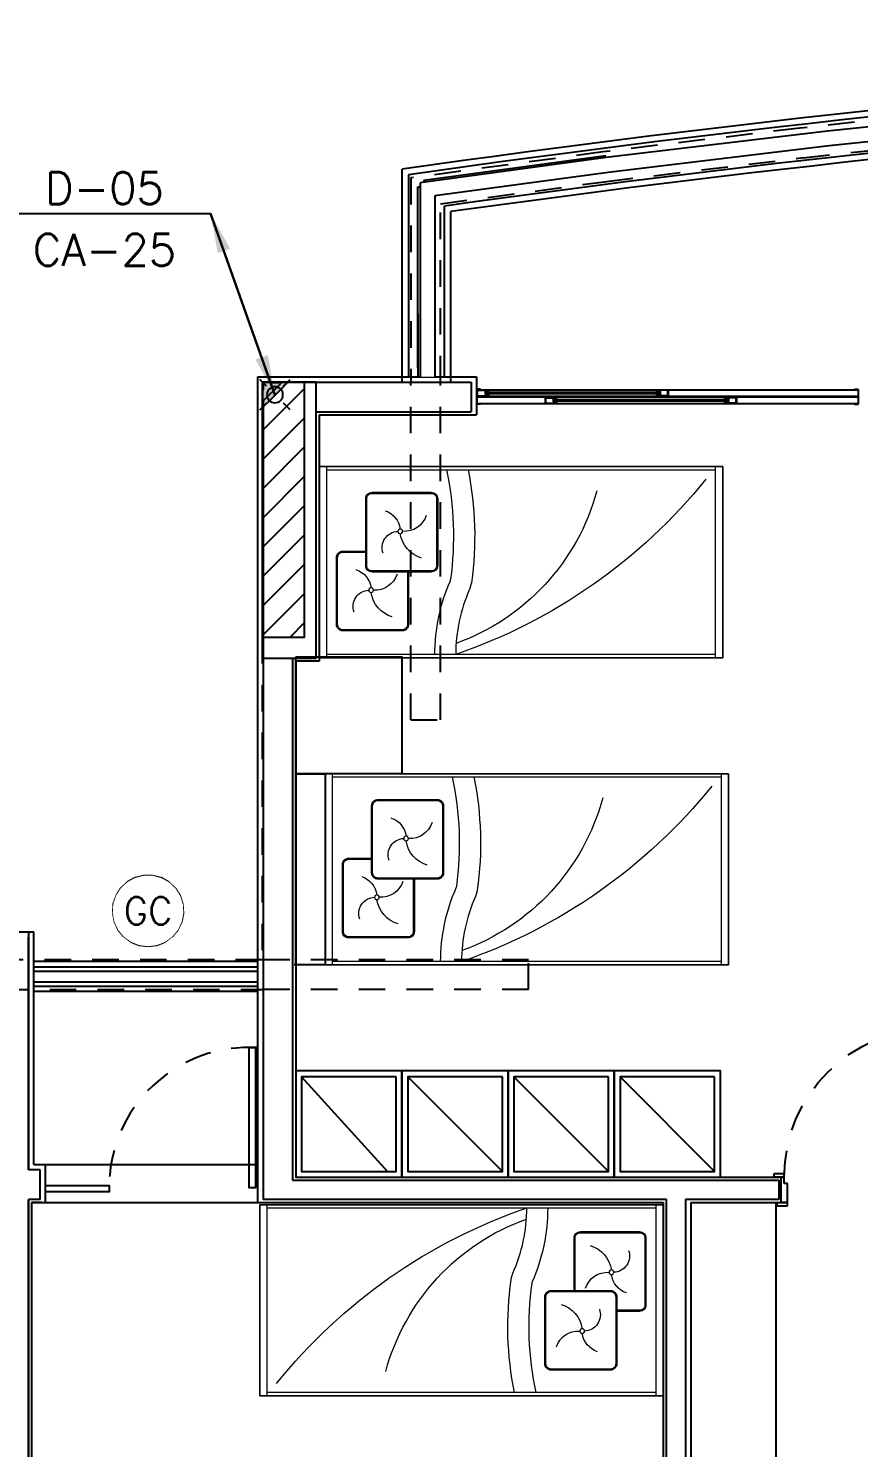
# Model space of a CAD drawing. Header units: millimetres. Extents: x 188.6 to 263.2, y 40.1 to 120.1.
# Drawn here: x 223.55 to 227.46, y 113.04 to 119.72 of the extents above; entities that cross this region are included whole.
import ezdxf
from ezdxf.enums import TextEntityAlignment as Align

# ---------------------------------------------------------------- set-up
doc = ezdxf.new("R2010")
doc.units = ezdxf.units.MM
doc.set_wipeout_variables(frame=1)
doc.linetypes.add('_XREF_APTOS 605 E 606_R01$0$XREF-TIPO$0$HIDDEN2', pattern=[0.1875, 0.125, -0.0625])
doc.linetypes.add('HIDDEN2', pattern=[0.1875, 0.125, -0.0625])
for name, color, linetype in [('_XREF_APTOS 1003 E 1004$0$A-MC-ALVENARIA', 7, 'Continuous'), ('_XREF_APTOS 1003 E 1004$0$V-MC-VISTA2', 1, 'Continuous'), ('ARQ', 8, 'Continuous'), ('ARQ-BASE', 8, 'Continuous'), ('ESTR-PILARES', 11, 'Continuous'), ('ESTR-VIGAS', 11, 'HIDDEN2'), ('ESTRUTURA', 7, 'Continuous'), ('INC-TEXTO', 7, 'Continuous'), ('SPDA-COL', 7, 'Continuous'), ('SPDA-D', 164, 'Continuous')]:
    doc.layers.add(name, color=color, linetype=linetype)
doc.layers.add('_XREF_APTOS 1003 E 1004$0$R-MC-REBOCO', color=1, linetype='Continuous', lineweight=5)
doc.layers.add('_XREF_APTOS 605 E 606_R01$0$L-MC-LAYOUT', color=8, linetype='Continuous', lineweight=5)
doc.styles.add('60-75', font='romans.shx', dxfattribs={"height": 0.12})
doc.styles.add('ROMANS', font='ROMANS.SHX', dxfattribs={"height": 0.15})
doc.dimstyles.new('IND75', dxfattribs={"dimtxt": 0.15, "dimasz": 0.1875, "dimexe": 0.15, "dimexo": 0, "dimgap": 0.1, "dimtad": 1, "dimzin": 10, "dimdsep": 46, "dimtxsty": '60-75', "dimcen": 0, "dimclrd": 256, "dimclre": 1, "dimclrt": 256, "dimadec": 0, "dimazin": 0, "dimtfac": 1, "dimtix": 1, "dimtmove": 2, "dimatfit": 3, "dimfxl": 0.15, "dimtolj": 1, "dimtzin": 6, "dimarcsym": 0})

# ---------------------------------------------------------------- blocks, each defined once
blk = doc.blocks.new('_XREF_APTOS 605 E 606_R01$0$XREF-TIPO$0$PORTA 70')
at = {"layer": 'ARQ-BASE'}
for p, q in [((36.2665, 23.8835), (36.2815, 23.8835)), ((36.2665, 23.8335), (36.2665, 23.8835)), ((36.2815, 23.8335), (36.2815, 23.8835)), ((36.4015, 23.8685), (36.4165, 23.8685)), ((36.4015, 23.8685), (36.4015, 23.8185)), ((36.4165, 23.8685), (36.4165, 23.8185)), ((36.2815, 23.8335), (36.2665, 23.8335)), ((36.2815, 23.8485), (36.2815, 23.8335)), ((36.4015, 23.8485), (36.2815, 23.8485)), ((36.3115, 23.8335), (36.2815, 23.8335)), ((36.3115, 23.8185), (36.3115, 23.8335)), ((36.4015, 23.8185), (36.3115, 23.8185)), ((36.4015, 23.8185), (36.4015, 23.8485)), ((36.4165, 23.8185), (36.4015, 23.8185)), ((36.2665, 23.0835), (36.2665, 23.1335)), ((36.2815, 23.1335), (36.3115, 23.1335)), ((36.2815, 23.0835), (36.2815, 23.1335)), ((36.3115, 23.1485), (36.4015, 23.1485)), ((36.3115, 23.1335), (36.3115, 23.1485)), ((36.4015, 23.1485), (36.4165, 23.1485)), ((36.4015, 23.1185), (36.4015, 23.1485)), ((36.4015, 23.1485), (36.4015, 23.0985)), ((36.4165, 23.1485), (36.4165, 23.0985)), ((36.2815, 23.0835), (36.2665, 23.0835)), ((36.2815, 23.1185), (36.4015, 23.1185)), ((36.4165, 23.0985), (36.4015, 23.0985))]:
    blk.add_line(p, q, dxfattribs=at)
blk.add_lwpolyline([(36.2815, 23.1635), (36.2815, 23.1335), (35.5815, 23.1335), (35.5815, 23.1635)], close=True, dxfattribs=at)
at = {"layer": 'ARQ-BASE', "color": 8, "linetype": '_XREF_APTOS 605 E 606_R01$0$XREF-TIPO$0$HIDDEN2'}
blk.add_arc((36.2815, 23.1335), 0.7, 90, 180, dxfattribs=at)
blk = doc.blocks.new('_XREF_APTOS 605 E 606_R01$0$XREF-TIPO$0$A$C587E159E')
at = {"layer": '_XREF_APTOS 605 E 606_R01$0$L-MC-LAYOUT', "color": 252}
for p, q in [((0.0011, 0.0023), (0.0011, 0.9023)), ((0.0011, 0.9023), (1.9011, 0.9023)), ((0.0361, 0.9023), (0.0361, 0.0023)), ((1.8661, 0.8873), (0.0361, 0.8873)), ((1.8661, 0.0023), (1.8661, 0.9023)), ((1.9011, 0.9023), (1.9011, 0.0053)), ((1.8981, 0.0023), (0.0011, 0.0023)), ((0.0361, 0.0173), (1.8661, 0.0173)), ((1.9011, 0.0023), (1.8611, 0.0023))]:
    blk.add_line(p, q, dxfattribs=at)
blk.add_lwpolyline([(0.0011, 0.0023), (1.9011, 0.0023), (1.9011, 0.9023), (0.0011, 0.9023)], close=True, dxfattribs=at)
for points in [[(0.5999, 0.0173, 0.086878), (0.6191, 0.5331, 0.069779), (0.6169, 0.5411, -0.103427), (0.5436, 0.8873)], [(0.7021, 0.0173, 0.083892), (0.7179, 0.549, 0.035426), (0.717, 0.5532), (0.7105, 0.576, 0.034421), (0.7091, 0.5799, -0.103963), (0.6436, 0.8875)], [(0.4214, 0.4988), (0.4214, 0.7457, 0.414214), (0.3914, 0.7757), (0.1124, 0.7757, 0.414214), (0.0824, 0.7457), (0.0824, 0.4301, 0.414214), (0.1124, 0.4001), (0.2198, 0.4001)], [(0.4164, 0.4988), (0.4164, 0.7457, 0.414214), (0.3914, 0.7707), (0.1124, 0.7707, 0.414214), (0.0874, 0.7457), (0.0874, 0.4301, 0.414214), (0.1124, 0.4051), (0.2198, 0.4051)]]:
    blk.add_lwpolyline(points, format="xyb", dxfattribs=at)
for points in [[(0.2198, 0.4688), (0.2198, 0.1532, 0.414214), (0.2498, 0.1232), (0.5288, 0.1232, 0.414214), (0.5588, 0.1532), (0.5588, 0.4688, 0.414214), (0.5288, 0.4988), (0.2498, 0.4988, 0.414214)], [(0.2248, 0.4688), (0.2248, 0.1532, 0.414214), (0.2498, 0.1282), (0.5288, 0.1282, 0.414214), (0.5538, 0.1532), (0.5538, 0.4688, 0.414214), (0.5288, 0.4938), (0.2498, 0.4938, 0.414214)]]:
    blk.add_lwpolyline(points, format="xyb", close=True, dxfattribs=at)
for centre in [(0.2451, 0.5841), (0.3825, 0.3072)]:
    blk.add_circle(centre, 0.0111, dxfattribs=at)
for centre, radius, start, end in [((-0.1995, -1.569), 2.5969, 38.8764, 71.05656), ((0.2897, -0.1587), 1.0552, 15.11215, 70.29448), ((0.2369, 0.6609), 0.0769, 159.85374, 267.85581), ((0.3856, 0.5737), 0.1421, 106.57026, 171.28862), ((0.1405, 0.5872), 0.1056, 288.42699, 352.29432), ((0.2642, 0.4762), 0.1082, 17.75439, 94.23379), ((0.3743, 0.384), 0.0769, 159.85374, 267.85581), ((0.523, 0.2968), 0.1421, 106.57026, 171.28862), ((0.2779, 0.3103), 0.1056, 288.42699, 352.29432), ((0.4016, 0.1993), 0.1082, 17.75439, 94.23379), ((1.8981, 0.0053), 0.003, 270, 0)]:
    blk.add_arc(centre, radius, start, end, dxfattribs=at)
blk = doc.blocks.new('A$C1BFF5DEF')
at = {"layer": '_XREF_APTOS 1003 E 1004$0$A-MC-ALVENARIA', "color": 8}
for p, q in [((24.6603, 6.415), (24.6603, 5.295)), ((24.6603, 5.155), (24.6603, 1.585))]:
    blk.add_line(p, q, dxfattribs=at)
at = {"layer": '_XREF_APTOS 1003 E 1004$0$R-MC-REBOCO', "color": 8}
blk.add_line((24.4953, 6.415), (24.6753, 6.415), dxfattribs=at)
at = {"layer": '_XREF_APTOS 1003 E 1004$0$V-MC-VISTA2', "color": 8}
for p, q in [((24.7243, 5.14), (24.6753, 5.14)), ((24.6753, 5.14), (24.6753, 1.6))]:
    blk.add_line(p, q, dxfattribs=at)
at = {"layer": 'ARQ-BASE', "color": 8}
for p, q in [((26.4201, 9.0049), (26.42, 10.0073)), ((26.6501, 9.0049), (26.65, 9.8074)), ((25.7403, 5.1399), (25.7403, 9.0299)), ((25.7403, 9.0299), (26.7703, 9.0299)), ((26.7703, 9.0299), (26.7703, 8.8499)), ((25.7653, 9.0049), (25.7653, 5.1549)), ((25.7653, 9.0049), (26.7453, 9.0049)), ((26.7453, 9.0049), (26.7453, 8.8649)), ((26.7903, 8.9709), (26.7703, 8.9709)), ((26.7723, 8.9689), (26.7723, 8.9019)), ((26.7723, 8.9689), (26.7903, 8.9689)), ((26.7735, 8.9679), (28.5683, 8.9679)), ((26.7735, 8.9679), (26.7735, 8.9379)), ((26.7755, 8.9659), (26.8115, 8.9659)), ((26.7755, 8.9399), (26.7755, 8.9659)), ((26.7903, 8.9709), (26.7903, 8.9689)), ((26.8115, 8.9659), (26.8115, 8.9459)), ((26.8135, 8.9479), (26.8135, 8.9679)), ((26.8255, 8.9579), (26.8135, 8.9579)), ((26.8155, 8.9659), (26.8155, 8.9599)), ((26.8155, 8.9659), (26.8235, 8.9659)), ((26.8235, 8.9599), (26.8155, 8.9599)), ((26.8235, 8.9659), (26.8235, 8.9599)), ((26.8255, 8.9679), (26.8255, 8.9579)), ((26.826, 8.9579), (26.826, 8.9629)), ((26.8305, 8.9579), (26.8305, 8.9564)), ((27.6165, 8.9579), (27.6165, 8.9564)), ((27.621, 8.9579), (27.621, 8.9629)), ((27.6215, 8.9679), (27.6215, 8.9579)), ((27.6215, 8.9579), (27.6335, 8.9579)), ((27.6235, 8.9659), (27.6235, 8.9599)), ((27.6315, 8.9659), (27.6235, 8.9659)), ((27.6235, 8.9599), (27.6315, 8.9599)), ((27.6315, 8.9659), (27.6315, 8.9599)), ((27.6335, 8.9479), (27.6335, 8.9679)), ((27.6355, 8.9659), (27.6355, 8.9459)), ((27.6715, 8.9659), (27.6355, 8.9659)), ((27.6715, 8.9399), (27.6715, 8.9659)), ((27.6735, 8.9679), (27.6735, 8.9379)), ((28.5503, 8.9709), (28.5503, 8.9689)), ((28.5503, 8.9709), (28.5703, 8.9709)), ((28.5683, 8.9689), (28.5503, 8.9689)), ((28.5683, 8.9689), (28.5683, 8.9019)), ((26.7903, 8.8999), (26.7705, 8.8999)), ((28.5683, 8.9329), (26.7723, 8.9329)), ((28.5683, 8.9029), (26.7723, 8.9029)), ((26.7725, 8.9019), (26.7903, 8.9019)), ((26.7735, 8.9379), (28.5683, 8.9379)), ((26.7755, 8.9399), (26.8235, 8.9399)), ((26.7903, 8.8999), (26.7903, 8.9019)), ((26.8235, 8.9459), (26.8115, 8.9459)), ((27.6335, 8.9559), (26.8135, 8.9559)), ((27.6335, 8.9499), (26.8135, 8.9499)), ((26.8255, 8.9479), (26.8135, 8.9479)), ((26.8255, 8.9574), (26.814, 8.9574)), ((26.8305, 8.9564), (26.814, 8.9564)), ((26.8305, 8.9494), (26.814, 8.9494)), ((26.8255, 8.9484), (26.814, 8.9484)), ((26.8235, 8.9459), (26.8235, 8.9399)), ((26.8255, 8.9479), (26.8255, 8.9379)), ((26.826, 8.9479), (26.826, 8.9429)), ((26.8305, 8.9479), (26.8305, 8.9494)), ((27.0951, 8.9029), (27.0951, 8.9329)), ((27.0971, 8.9309), (27.1311, 8.9309)), ((27.0971, 8.9049), (27.0971, 8.9309)), ((27.0971, 8.9049), (27.1431, 8.9049)), ((27.1311, 8.9309), (27.1311, 8.9109)), ((27.1431, 8.9109), (27.1311, 8.9109)), ((27.1331, 8.9129), (27.1331, 8.9329)), ((27.1451, 8.9229), (27.1331, 8.9229)), ((27.9551, 8.9209), (27.1331, 8.9209)), ((27.9551, 8.9149), (27.1331, 8.9149)), ((27.1451, 8.9129), (27.1331, 8.9129)), ((27.1451, 8.9224), (27.1336, 8.9224)), ((27.1501, 8.9214), (27.1336, 8.9214)), ((27.1501, 8.9144), (27.1336, 8.9144)), ((27.1451, 8.9134), (27.1336, 8.9134)), ((27.1351, 8.9309), (27.1431, 8.9309)), ((27.1351, 8.9309), (27.1351, 8.9249)), ((27.1431, 8.9249), (27.1351, 8.9249)), ((27.1431, 8.9309), (27.1431, 8.9249)), ((27.1431, 8.9109), (27.1431, 8.9049)), ((27.1451, 8.9329), (27.1451, 8.9229)), ((27.1451, 8.9129), (27.1451, 8.9029)), ((27.1456, 8.9229), (27.1456, 8.9279)), ((27.1456, 8.9129), (27.1456, 8.9079)), ((27.1501, 8.9229), (27.1501, 8.9214)), ((27.1501, 8.9129), (27.1501, 8.9144)), ((27.6165, 8.9564), (27.633, 8.9564)), ((27.6165, 8.9479), (27.6165, 8.9494)), ((27.6165, 8.9494), (27.633, 8.9494)), ((27.621, 8.9479), (27.621, 8.9429)), ((27.6215, 8.9574), (27.633, 8.9574)), ((27.6215, 8.9484), (27.633, 8.9484)), ((27.6215, 8.9479), (27.6335, 8.9479)), ((27.6215, 8.9479), (27.6215, 8.9379)), ((27.6235, 8.9459), (27.6235, 8.9399)), ((27.6235, 8.9459), (27.6355, 8.9459)), ((27.6715, 8.9399), (27.6235, 8.9399)), ((27.9381, 8.9229), (27.9381, 8.9214)), ((27.9381, 8.9214), (27.9546, 8.9214)), ((27.9381, 8.9129), (27.9381, 8.9144)), ((27.9381, 8.9144), (27.9546, 8.9144)), ((27.9426, 8.9229), (27.9426, 8.9279)), ((27.9426, 8.9129), (27.9426, 8.9079)), ((27.9431, 8.9329), (27.9431, 8.9229)), ((27.9431, 8.9229), (27.9551, 8.9229)), ((27.9431, 8.9224), (27.9546, 8.9224)), ((27.9431, 8.9134), (27.9546, 8.9134)), ((27.9431, 8.9129), (27.9551, 8.9129)), ((27.9431, 8.9129), (27.9431, 8.9029)), ((27.9451, 8.9309), (27.9451, 8.9249)), ((27.9531, 8.9309), (27.9451, 8.9309)), ((27.9451, 8.9249), (27.9531, 8.9249)), ((27.9451, 8.9109), (27.9451, 8.9049)), ((27.9451, 8.9109), (27.9571, 8.9109)), ((27.9931, 8.9049), (27.9451, 8.9049)), ((27.9531, 8.9309), (27.9531, 8.9249)), ((27.9551, 8.9129), (27.9551, 8.9329)), ((27.9571, 8.9309), (27.9571, 8.9109)), ((27.9931, 8.9309), (27.9571, 8.9309)), ((27.9931, 8.9049), (27.9931, 8.9309)), ((27.9951, 8.9329), (27.9951, 8.9029)), ((28.5503, 8.8999), (28.5503, 8.9019)), ((28.5683, 8.9019), (28.5503, 8.9019)), ((28.5503, 8.8999), (28.5703, 8.8999)), ((26.0153, 8.8649), (26.7453, 8.8649)), ((26.0303, 8.8499), (26.03, 7.6899)), ((26.0303, 8.8499), (26.7703, 8.8499)), ((25.9048, 7.7049), (25.9048, 5.2449)), ((26.03, 7.6899), (25.9198, 7.6899)), ((24.5903, 6.4149), (24.6853, 6.4149)), ((24.6603, 5.2949), (24.6603, 6.3899)), ((24.6853, 5.3199), (24.6853, 6.4149)), ((25.7403, 6.2749), (24.6853, 6.2749)), ((25.7403, 6.2749), (24.6853, 6.2749)), ((24.6853, 6.2499), (25.7403, 6.2499)), ((24.6853, 6.2305), (25.7403, 6.2305)), ((26.0578, 6.2599, -0.0002), (25.9113, 6.2599, -0.0002)), ((24.6853, 6.1805), (25.7403, 6.1805)), ((24.6853, 6.1599), (25.7403, 6.1599)), ((25.7403, 6.1349), (24.6853, 6.1349)), ((25.9471, 5.7326), (26.3515, 5.2872, 0.0002)), ((26.4471, 5.7326), (26.8925, 5.2872)), ((26.9471, 5.7326), (27.3925, 5.2872)), ((27.4468, 5.7326), (27.8922, 5.2872)), ((24.7153, 5.2949), (24.6603, 5.2949)), ((24.6853, 5.3199), (25.7403, 5.3199)), ((24.7153, 5.1549), (24.7153, 5.2949)), ((24.7403, 5.1399), (24.7403, 5.3199)), ((25.9048, 5.2449), (28.1953, 5.2449)), ((25.9198, 5.2599, 0), (28.2053, 5.2599, 0.0002)), ((28.1953, 5.2449), (28.1953, 5.1549)), ((24.6603, 3.1249), (24.6603, 5.1549)), ((24.7153, 5.1549), (24.6603, 5.1549)), ((27.6653, 5.1549), (25.7653, 5.1549)), ((27.6653, 3.1249), (27.6653, 5.1549)), ((28.1953, 5.1549), (27.7553, 5.1549)), ((27.7553, 5.1549), (27.7553, 2.2849)), ((24.6753, 5.1399), (27.6503, 5.1399)), ((27.6503, 5.1399), (27.6503, 3.1399)), ((27.7803, 5.1399), (28.2053, 5.1399)), ((27.7803, 5.1399), (27.7803, 2.2999)), ((28.1803, 5.1399), (28.1803, 2.2999))]:
    blk.add_line(p, q, dxfattribs=at)
for points in [[(25.765, 7.7049), (26.015, 7.7049), (26.0153, 9.0049), (25.7653, 9.0049)], [(25.9198, 7.7099), (26.4198, 7.7099), (26.4199, 7.16), (25.9199, 7.16)], [(25.7303, 5.8697), (25.7303, 5.2097), (25.7003, 5.2097), (25.7003, 5.8697)], [(26.4198, 5.7599), (25.9198, 5.7599), (25.9198, 5.2599), (26.4198, 5.2599)], [(26.9198, 5.7599), (26.4198, 5.7599), (26.4198, 5.2599), (26.9198, 5.2599)], [(27.4198, 5.7599), (26.9198, 5.7599), (26.9198, 5.2599), (27.4198, 5.2599)], [(27.9195, 5.7599), (27.4195, 5.7599), (27.4195, 5.2599), (27.9195, 5.2599)], [(26.3925, 5.7326), (25.9471, 5.7326), (25.9471, 5.2872), (26.3925, 5.2872)], [(26.8925, 5.7326), (26.4471, 5.7326), (26.4471, 5.2872), (26.8925, 5.2872)], [(27.3925, 5.7326), (26.9471, 5.7326), (26.9471, 5.2872), (27.3925, 5.2872)], [(27.8922, 5.7326), (27.4468, 5.7326), (27.4468, 5.2872), (27.8922, 5.2872)]]:
    blk.add_lwpolyline(points, close=True, dxfattribs=at)
for points in [[(25.9198, 7.6899), (25.9198, 5.2599), (27.9195, 5.2599), (27.9195, 5.7599), (25.9198, 5.7599)], [(24.7403, 5.2199), (25.0403, 5.2199), (25.0403, 5.1899), (24.7403, 5.1899)], [(24.6753, 5.1399), (24.6753, 3.1399), (26.1753, 3.1399), (26.1753, 3.6399), (24.6753, 3.6399)]]:
    blk.add_lwpolyline(points, dxfattribs=at)
at = {"layer": 'ARQ-BASE', "color": 8, "elevation": -0.0002}
blk.add_lwpolyline([(25.9199, 6.2599), (25.9199, 7.16), (26.0578, 7.16), (26.0578, 6.2599)], dxfattribs=at)
at = {"layer": 'ARQ-BASE', "color": 8}
for centre, radius, start, end in [((26.8255, 8.9579), 0.0005, 270, 0), ((26.8255, 8.9579), 0.005, 0, 84.26083), ((27.6215, 8.9579), 0.005, 95.73917, 180), ((27.6215, 8.9579), 0.0005, 180, 270), ((26.814, 8.9569), 0.0005, 90, 270), ((26.814, 8.9489), 0.0005, 90, 270), ((26.8255, 8.9479), 0.0005, 0, 90), ((26.8255, 8.9479), 0.005, 275.73917, 0), ((27.1336, 8.9219), 0.0005, 90, 270), ((27.1336, 8.9139), 0.0005, 90, 270), ((27.1451, 8.9229), 0.0005, 270, 0), ((27.1451, 8.9129), 0.0005, 0, 90), ((27.1451, 8.9229), 0.005, 0, 84.26083), ((27.1451, 8.9129), 0.005, 275.73917, 0), ((27.6215, 8.9479), 0.005, 180, 264.26083), ((27.6215, 8.9479), 0.0005, 90, 180), ((27.633, 8.9569), 0.0005, 270, 90), ((27.633, 8.9489), 0.0005, 270, 90), ((27.9431, 8.9229), 0.005, 95.73917, 180), ((27.9431, 8.9129), 0.005, 180, 264.26083), ((27.9431, 8.9229), 0.0005, 180, 270), ((27.9431, 8.9129), 0.0005, 90, 180), ((27.9546, 8.9219), 0.0005, 270, 90), ((27.9546, 8.9139), 0.0005, 270, 90)]:
    blk.add_arc(centre, radius, start, end, dxfattribs=at)
at = {"layer": 'ARQ-BASE', "color": 8, "linetype": '_XREF_APTOS 605 E 606_R01$0$XREF-TIPO$0$HIDDEN2'}
blk.add_arc((25.7001, 5.2112), 0.6598, 86.5038, 180.55179, dxfattribs=at)
at = {"layer": 'ARQ-BASE', "color": 8, "xscale": -1, "rotation": 180}
for p in [(26.0292, 8.6087), (26.0567, 7.1622, -0.0002)]:
    blk.add_blockref('_XREF_APTOS 605 E 606_R01$0$XREF-TIPO$0$A$C587E159E', p, dxfattribs=at)
at = {"layer": 'ARQ-BASE', "color": 8, "extrusion": (0, 0, -1), "zscale": -1, "rotation": 270}
blk.add_blockref('_XREF_APTOS 605 E 606_R01$0$XREF-TIPO$0$PORTA 70', (-52.0538, 41.5414), dxfattribs=at)
at = {"layer": 'ARQ-BASE', "color": 8, "xscale": -1}
blk.add_blockref('_XREF_APTOS 605 E 606_R01$0$XREF-TIPO$0$A$C587E159E', (27.6514, 4.2276), dxfattribs=at)
at = {"color": 8}
blk.add_wipeout([(26.5749, 9.0299), (26.5749, 9.8824), (26.5049, 9.9436), (26.5049, 9.0299)], dxfattribs=at).dxf.layer = 'ARQ-BASE'
blk.add_wipeout([(26.5749, 9.8824), (27.3905, 9.9923), (27.3816, 10.0617), (26.5049, 9.9436)], dxfattribs=at).dxf.layer = 'ARQ-BASE'
at = {"layer": 'ARQ-BASE', "color": 8, "flags": 128}
blk.add_lwpolyline([(26.5749, 9.8824), (26.5749, 9.0299)], dxfattribs=at)
at = {"color": 8}
blk.add_wipeout([(27.3803, 10.0716), (26.5233, 9.9562), (26.5247, 9.9463), (27.3618, 10.0591), (27.3618, 10.0592), (27.3816, 10.0617)], dxfattribs=at).dxf.layer = 'ARQ-BASE'
at = {"layer": 'ARQ-BASE', "color": 8, "flags": 128}
blk.add_lwpolyline([(44.9429, 9.8743), (44.1274, 9.9849), (43.086, 10.1105), (42.0428, 10.2195), (40.998, 10.3119), (39.9518, 10.3876), (38.9046, 10.4466), (37.8566, 10.4889), (36.808, 10.5144), (35.7592, 10.5232), (34.7103, 10.5153), (33.6617, 10.4907), (32.6136, 10.4494), (31.5664, 10.3913), (30.5201, 10.3165), (29.4753, 10.2251), (28.432, 10.117), (27.3905, 9.9923), (26.5749, 9.8824)], dxfattribs=at)
at = {"layer": 'ARQ-BASE', "color": 8}
for radius, end in [(66.2129, 98.117039), (65.9829, 97.943814)]:
    blk.add_arc((35.769, -55.5423), radius, 90.004778, end, dxfattribs=at)
at = {"color": 8}
blk.add_wipeout([(26.4949, 9.9236), (26.4949, 9.0699), (26.5049, 9.0699), (26.5049, 9.9236)], dxfattribs=at).dxf.layer = 'ARQ-BASE'
at = {"layer": 'ARQ-BASE', "color": 8}
blk.add_line((26.4953, 9.0299), (26.4953, 9.3258), dxfattribs=at)
at = {"layer": 'ARQ-BASE', "color": 8, "flags": 128}
for points in [[(45.0129, 9.9354), (44.1363, 10.0543), (43.0938, 10.1801), (42.0495, 10.2892), (41.0036, 10.3817), (39.9563, 10.4574), (38.908, 10.5165), (37.8588, 10.5588), (36.8091, 10.5844), (35.7592, 10.5932), (34.7092, 10.5853), (33.6595, 10.5607), (32.6103, 10.5193), (31.5619, 10.4612), (30.5146, 10.3863), (29.4686, 10.2948), (28.4242, 10.1866), (27.3816, 10.0617), (26.5049, 9.9436)], [(26.5233, 9.9562), (27.3803, 10.0716)], [(26.4949, 9.0699), (26.4949, 9.9236)], [(26.4949, 9.9236), (26.5049, 9.9236)], [(26.5049, 9.9436), (26.5049, 9.0299)], [(26.5233, 9.9562), (26.5247, 9.9463)]]:
    blk.add_lwpolyline(points, dxfattribs=at)
at = {"color": 8}
for points in [[(26.465, 9.9834), (26.45, 9.9812), (26.465, 9.9682), (26.465, 9.9682)], [(26.605, 9.8466), (26.605, 9.8466), (26.62, 9.8335), (26.62, 9.8487)]]:
    blk.add_wipeout(points, dxfattribs=at).dxf.layer = 'ARQ-BASE'
at = {"layer": 'ARQ-BASE', "color": 8}
for radius, end in [(66.1829, 98.094507), (66.0129, 97.966476)]:
    blk.add_arc((35.769, -55.5423), radius, 90.004778, end, dxfattribs=at)
at = {"color": 8}
for points in [[(26.45, 9.9661), (26.465, 9.9682), (26.45, 9.9812)], [(26.605, 9.8466), (26.605, 9.8314), (26.62, 9.8335)]]:
    blk.add_wipeout(points, dxfattribs=at).dxf.layer = 'ARQ-BASE'
at = {"layer": 'ARQ-BASE', "color": 8, "flags": 128}
for points in [[(26.45, 9.9812), (26.45, 9.0299)], [(26.62, 9.0299), (26.62, 9.8335)]]:
    blk.add_lwpolyline(points, dxfattribs=at)
blk = doc.blocks.new('INDU')
at = {"color": 7}
blk.add_line((-0.005, 0), (0.005, 0), dxfattribs=at)
at = {"style": 'ROMANS'}
for tag, p in [('TQ-01', (0, 0.001189)), ('100', (0, -0.001718))]:
    blk.add_attdef(tag, text='', height=0.0015, dxfattribs=at).set_placement(p, align=Align.MIDDLE)
blk = doc.blocks.new('cap')
blk.add_wipeout([(0.0003, 0.075), (-0.0036, 0.0749), (-0.0076, 0.0746), (-0.0115, 0.0741), (-0.0153, 0.0734), (-0.0191, 0.0725), (-0.0229, 0.0714), (-0.0266, 0.0701), (-0.0302, 0.0686), (-0.0338, 0.067), (-0.0373, 0.0651), (-0.0406, 0.0631), (-0.0439, 0.0608), (-0.047, 0.0585), (-0.05, 0.0559), (-0.0528, 0.0532), (-0.0555, 0.0504), (-0.0581, 0.0474), (-0.0605, 0.0443), (-0.0627, 0.0411), (-0.0648, 0.0377), (-0.0667, 0.0343), (-0.0684, 0.0308), (-0.0699, 0.0271), (-0.0712, 0.0234), (-0.0724, 0.0197), (-0.0733, 0.0159), (-0.074, 0.012), (-0.0746, 0.0081), (-0.0749, 0.0042), (-0.075, 0.0003), (-0.0749, -0.0036), (-0.0746, -0.0076), (-0.0741, -0.0115), (-0.0734, -0.0153), (-0.0725, -0.0191), (-0.0714, -0.0229), (-0.0701, -0.0266), (-0.0686, -0.0302), (-0.067, -0.0338), (-0.0651, -0.0373), (-0.0631, -0.0406), (-0.0608, -0.0439), (-0.0585, -0.047), (-0.0559, -0.05), (-0.0532, -0.0528), (-0.0504, -0.0555), (-0.0474, -0.0581), (-0.0443, -0.0605), (-0.0411, -0.0627), (-0.0377, -0.0648), (-0.0343, -0.0667), (-0.0308, -0.0684), (-0.0271, -0.0699), (-0.0234, -0.0712), (-0.0197, -0.0724), (-0.0159, -0.0733), (-0.012, -0.074), (-0.0081, -0.0746), (-0.0042, -0.0749), (-0.0003, -0.075), (0.0036, -0.0749), (0.0076, -0.0746), (0.0115, -0.0741), (0.0153, -0.0734), (0.0191, -0.0725), (0.0229, -0.0714), (0.0266, -0.0701), (0.0302, -0.0686), (0.0338, -0.067), (0.0373, -0.0651), (0.0406, -0.0631), (0.0439, -0.0608), (0.047, -0.0585), (0.05, -0.0559), (0.0528, -0.0532), (0.0555, -0.0504), (0.0581, -0.0474), (0.0605, -0.0443), (0.0627, -0.0411), (0.0648, -0.0377), (0.0667, -0.0343), (0.0684, -0.0308), (0.0699, -0.0271), (0.0712, -0.0234), (0.0724, -0.0197), (0.0733, -0.0159), (0.074, -0.012), (0.0746, -0.0081), (0.0749, -0.0042), (0.075, -0.0003), (0.0749, 0.0036), (0.0746, 0.0076), (0.0741, 0.0115), (0.0734, 0.0153), (0.0725, 0.0191), (0.0714, 0.0229), (0.0701, 0.0266), (0.0686, 0.0302), (0.067, 0.0338), (0.0651, 0.0373), (0.0631, 0.0406), (0.0608, 0.0439), (0.0585, 0.047), (0.0559, 0.05), (0.0532, 0.0528), (0.0504, 0.0555), (0.0474, 0.0581), (0.0443, 0.0605), (0.0411, 0.0627), (0.0377, 0.0648), (0.0343, 0.0667), (0.0308, 0.0684), (0.0271, 0.0699), (0.0234, 0.0712), (0.0197, 0.0724), (0.0159, 0.0733), (0.012, 0.074), (0.0081, 0.0746), (0.0042, 0.0749)])
for p, q in [((-0.053, 0.053), (-0.0955, 0.0955)), ((0.053, 0.053), (0.0955, 0.0955)), ((-0.0955, -0.0955), (-0.053, -0.053)), ((0.0955, -0.0955), (0.053, -0.053))]:
    blk.add_line(p, q)
blk.add_circle((0, 0), 0.0504)
blk = doc.blocks.new('INC-OBJETO')
at = {"color": 0}
blk.add_lwpolyline([(0, 0.002084), (-0.000518, 0.002019), (-0.001004, 0.001827), (-0.001427, 0.001519), (-0.00176, 0.001117), (-0.001982, 0.000644), (-0.00208, 0.000131), (-0.002047, -0.000391), (-0.001886, -0.000887), (-0.001606, -0.001329), (-0.001225, -0.001686), (-0.000767, -0.001938), (-0.000261, -0.002068), (0.000261, -0.002068), (0.000767, -0.001938), (0.001225, -0.001686), (0.001606, -0.001329), (0.001886, -0.000887), (0.002047, -0.000391), (0.00208, 0.000131), (0.001982, 0.000644), (0.00176, 0.001117), (0.001427, 0.001519), (0.001004, 0.001827), (0.000518, 0.002019)], close=True, dxfattribs=at)
blk.add_wipeout([(0, 0.002084), (-0.000518, 0.002019), (-0.001004, 0.001827), (-0.001427, 0.001519), (-0.00176, 0.001117), (-0.001982, 0.000644), (-0.00208, 0.000131), (-0.002047, -0.000391), (-0.001886, -0.000887), (-0.001606, -0.001329), (-0.001225, -0.001686), (-0.000767, -0.001938), (-0.000261, -0.002068), (0.000261, -0.002068), (0.000767, -0.001938), (0.001225, -0.001686), (0.001606, -0.001329), (0.001886, -0.000887), (0.002047, -0.000391), (0.00208, 0.000131), (0.001982, 0.000644), (0.00176, 0.001117), (0.001427, 0.001519), (0.001004, 0.001827), (0.000518, 0.002019)], dxfattribs=at)
at = {"color": 0, "style": 'ROMANS', "width": 1.285725}
blk.add_attdef('OBJETO', text='', height=0.0016, dxfattribs=at).set_placement((-0.001786, -0.00083), (0.001643, -0.00083), align=Align.FIT)
blk = doc.blocks.new('COBERTURA_29-09-2016')
at = {"layer": 'ESTR-PILARES', "linetype": 'Continuous'}
for p, q in [((17.97, 10.3392), (18.0608, 10.43)), ((17.97, 10.2013), (18.17, 10.4013)), ((17.97, 10.0634), (18.17, 10.2634)), ((17.97, 9.9255), (18.17, 10.1255)), ((17.97, 9.7877), (18.17, 9.9877)), ((17.97, 9.6498), (18.17, 9.8498)), ((18.07, 9.83), (18.07, 9.83)), ((17.97, 9.5119), (18.17, 9.7119)), ((17.97, 9.374), (18.17, 9.574)), ((17.97, 9.2361), (18.17, 9.4361)), ((18.1018, 9.23), (18.17, 9.2982))]:
    blk.add_line(p, q, dxfattribs=at)
for points in [[(17.97, 9.23), (18.17, 9.23), (18.17, 10.43), (17.97, 10.43), (17.97, 9.23)], [(17.97, 10.43), (17.97, 10.31), (18.09, 10.43), (17.97, 10.43)]]:
    blk.add_lwpolyline(points, dxfattribs=at)
for points in [[(17.97, 10.43), (17.97, 10.31), (18.09, 10.43)], [(17.97, 10.43), (18.09, 10.43), (17.97, 10.43)]]:
    blk.add_solid(points, dxfattribs=at)
at = {"layer": 'ESTR-VIGAS'}
for p, q in [((18.67, 8.84), (18.81, 8.84)), ((19.225, 7.57), (19.225, 7.71))]:
    blk.add_line(p, q, dxfattribs=at)
for points in [[(21.4318, 11.7262), (20.5033, 11.6274)], [(20.5023, 11.6273), (19.5753, 11.5153)], [(20.5033, 11.6274), (20.5023, 11.6273)], [(20.5181, 11.4882), (21.4466, 11.587)], [(19.5743, 11.5152), (18.67, 11.393)], [(19.5753, 11.5153), (19.5743, 11.5152)], [(19.592, 11.3763), (20.5191, 11.4883)], [(20.5181, 11.4882), (20.5191, 11.4883)], [(18.67, 11.393), (18.67, 10.43)], [(18.81, 11.2707), (19.593, 11.3765)], [(19.592, 11.3763), (19.593, 11.3765)], [(18.81, 10.43), (18.81, 11.2707)], [(18.67, 10.43), (18.17, 10.43)], [(18.67, 8.84), (18.67, 10.43)], [(18.81, 8.84), (18.81, 10.43)], [(17.97, 9.23), (17.97, 7.71)], [(17.97, 7.71), (15.62, 7.71)], [(19.225, 7.71), (17.97, 7.71)], [(15.62, 7.57), (17.97, 7.57)], [(19.225, 7.57), (17.97, 7.57)]]:
    blk.add_lwpolyline(points, dxfattribs=at)

msp = doc.modelspace()

# ---------------------------------------------------------------- block references
at = {"layer": 'ARQ'}
msp.add_blockref('A$C1BFF5DEF', (198.8891, 109.0543), dxfattribs=at)

# ---------------------------------------------------------------- next in the draw order: block references
at = {"layer": 'INC-TEXTO'}
ref = msp.add_blockref('INC-OBJETO', (224.113, 115.5684), dxfattribs=dict(at, xscale=80, yscale=80, zscale=80, rotation=180))
ref.add_attrib('OBJETO', 'GC', dxfattribs={"layer": '0', "height": 0.128, "style": 'ROMANS'}).set_placement((224.113, 115.5684), align=Align.MIDDLE_CENTER)
at = {"layer": 'SPDA-COL'}
ref = msp.add_blockref('INDU', (223.9077, 118.8535), dxfattribs=dict(at, xscale=100, yscale=100, zscale=100))
ref.add_attrib('100', 'CA-25', dxfattribs={"layer": '0', "height": 0.15, "style": 'ROMANS'}).set_placement((223.9077, 118.6818, 0.9), align=Align.MIDDLE)
ref.add_attrib('TQ-01', 'D-05', dxfattribs={"layer": '0', "height": 0.15, "style": 'ROMANS'}).set_placement((223.9077, 118.9724, 0.9), align=Align.MIDDLE)
at = {"layer": 'SPDA-D', "xscale": -0.75, "yscale": 0.75, "zscale": 0.75}
msp.add_blockref('cap', (224.7106, 117.9994), dxfattribs=at)

# ---------------------------------------------------------------- next in the draw order: block references
at = {"layer": 'ESTRUTURA'}
msp.add_blockref('COBERTURA_29-09-2016', (206.6802, 107.6277), dxfattribs=at)

# ---------------------------------------------------------------- next in the draw order: leaders
at = {"layer": 'SPDA-COL'}
for points in [[(224.4077, 118.8535), (224.7106, 117.9994)], [(224.7106, 117.9994), (224.4077, 118.8535)]]:
    msp.add_leader(points, dimstyle='IND75', dxfattribs=at)

doc.saveas('drawing.dxf')
